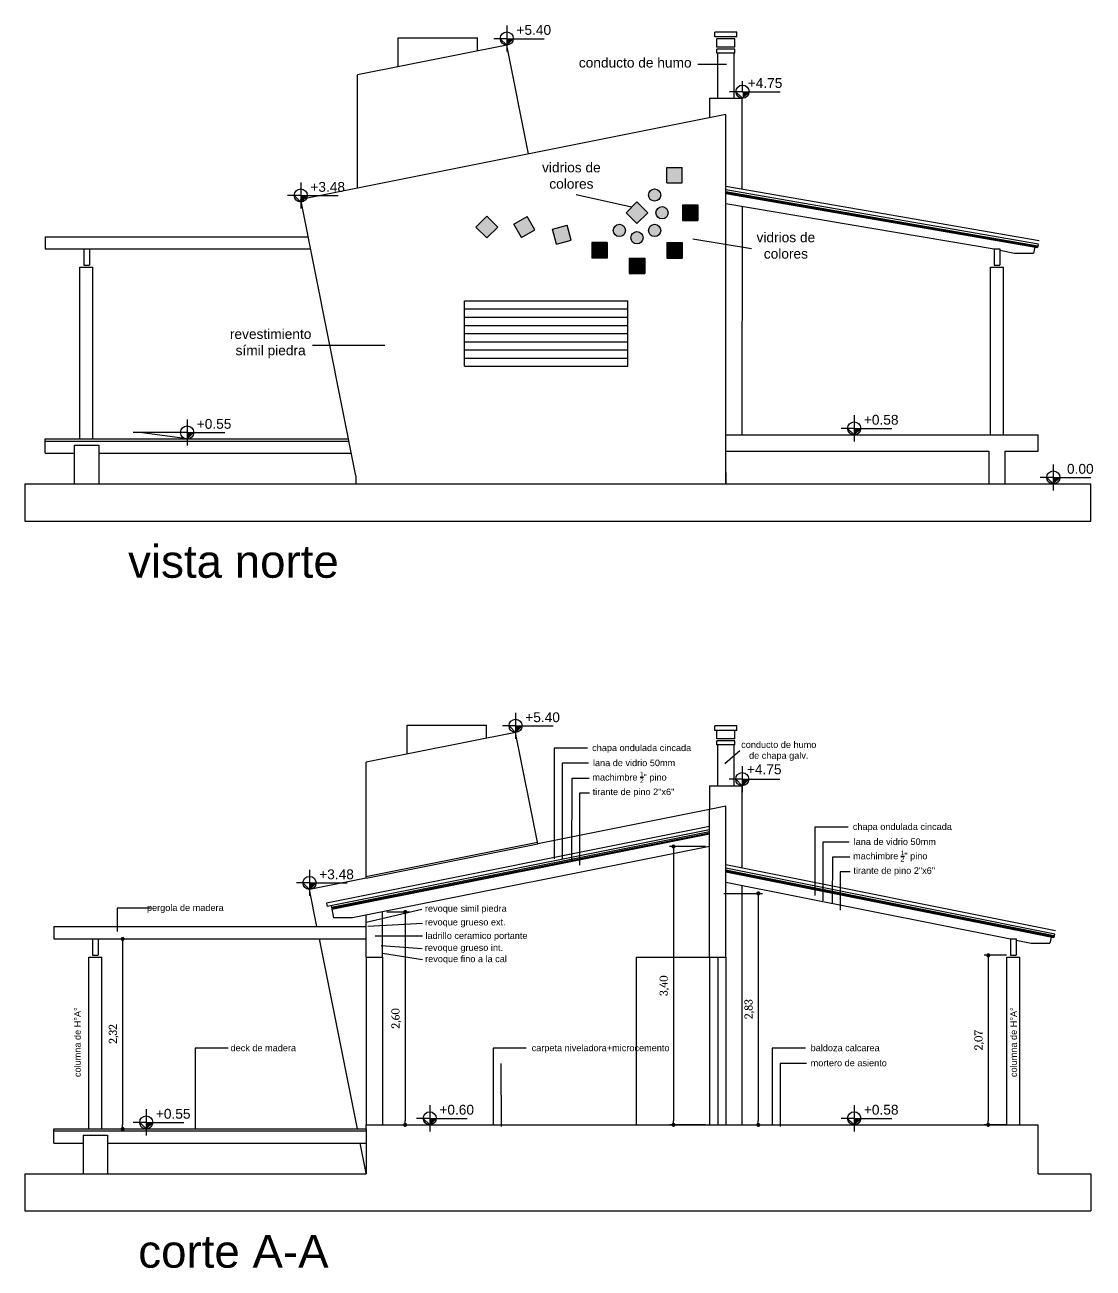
# Model space of a CAD drawing. Header units: millimetres. Extents: x 0 to 6982707, y 6395274 to 12792127.
# Drawn here: x 3491447.2 to 3491460.26, y 6396027.73 to 6396042.93 of the extents above; entities that cross this region are included whole.
import ezdxf

# ---------------------------------------------------------------- set-up
doc = ezdxf.new("R2010")
doc.units = ezdxf.units.MM
doc.header["$LTSCALE"] = 0.01
doc.layers.add('loteo', color=4, linetype='Continuous')
doc.layers.add('mamposteria', color=3, linetype='Continuous')
doc.styles.add('ARIAL', font='arial.ttf')
doc.styles.get("Standard").update_dxf_attribs({"font": 'Cambria.ttf'})
doc.dimstyles.new('150', dxfattribs={"dimtxt": 0.1, "dimasz": 0.05, "dimexe": 0.05, "dimexo": 0.05, "dimgap": 0.05, "dimtad": 1, "dimzin": 1, "dimtxsty": 'Standard', "dimblk": 'DOT', "dimcen": 0.05, "dimaunit": 1, "dimadec": 4, "dimazin": 0, "dimtfac": 1, "dimtmove": 0, "dimatfit": 3, "dimldrblk": 'DOT', "dimfxl": 1, "dimarcsym": 0})
pattern_1 = [(0, (-0.459, -67.508), (0, 6.985), [5.08, -1.905]), (90, (-0.459, -67.508), (-6.985, 4e-16), [5.08, -1.905])]

# ---------------------------------------------------------------- blocks, each defined once
blk = doc.blocks.new('_Dot')
at = {"color": 0, "linetype": 'ByBlock', "lineweight": -2}
blk.add_line((-0.5, 0), (-1, 0), dxfattribs=at)
at = {"color": 0, "linetype": 'ByBlock', "const_width": 0.5}
blk.add_lwpolyline([(-0.25, 0, 1), (0.25, 0, 1)], format="xyb", close=True, dxfattribs=at)
blk = doc.blocks.new('*D20')
at = {"layer": 'Defpoints', "color": 0, "ltscale": 0.03, "transparency": 16777216}
for p in [(3491451.572, 6396032.084), (3491451.572, 6396029.48), (3491451.849, 6396029.48)]:
    blk.add_point(p, dxfattribs=at)
at = {"layer": 'mamposteria', "color": 0, "lineweight": -2, "ltscale": 0.03, "transparency": 16777216}
for p, q in [((3491451.622, 6396032.084), (3491451.899, 6396032.084)), ((3491451.849, 6396032.034), (3491451.849, 6396029.53)), ((3491451.622, 6396029.48), (3491451.899, 6396029.48))]:
    blk.add_line(p, q, dxfattribs=at)
at = {"layer": 'mamposteria', "color": 0, "lineweight": -2, "ltscale": 0.03, "transparency": 16777216, "xscale": 0.05, "yscale": 0.05, "zscale": 0.05}
for p, rotation in [((3491451.849, 6396032.084), 90), ((3491451.849, 6396029.48), 270)]:
    blk.add_blockref('_Dot', p, dxfattribs=dict(at, rotation=rotation))
at = {"layer": 'mamposteria', "color": 0, "ltscale": 0.03, "transparency": 16777216, "insert": (3491451.739, 6396030.782), "char_height": 0.1, "attachment_point": 5, "rotation": 90}
blk.add_mtext('2,60', dxfattribs=at)
blk = doc.blocks.new('*D21')
at = {"layer": 'Defpoints', "color": 0, "ltscale": 0.03, "transparency": 16777216}
for p in [(3491455.572, 6396032.884), (3491455.13, 6396029.48), (3491455.572, 6396029.48)]:
    blk.add_point(p, dxfattribs=at)
at = {"layer": 'mamposteria', "color": 0, "lineweight": -2, "ltscale": 0.03, "transparency": 16777216}
for p, q in [((3491455.522, 6396032.884), (3491455.08, 6396032.884)), ((3491455.13, 6396032.834), (3491455.13, 6396029.53)), ((3491455.522, 6396029.48), (3491455.08, 6396029.48))]:
    blk.add_line(p, q, dxfattribs=at)
at = {"layer": 'mamposteria', "color": 0, "lineweight": -2, "ltscale": 0.03, "transparency": 16777216, "xscale": 0.05, "yscale": 0.05, "zscale": 0.05}
for p, rotation in [((3491455.13, 6396032.884), 90), ((3491455.13, 6396029.48), 270)]:
    blk.add_blockref('_Dot', p, dxfattribs=dict(at, rotation=rotation))
at = {"layer": 'mamposteria', "color": 0, "ltscale": 0.03, "transparency": 16777216, "insert": (3491455.02, 6396031.182), "char_height": 0.1, "attachment_point": 5, "rotation": 90}
blk.add_mtext('3,40', dxfattribs=at)
blk = doc.blocks.new('*D22')
at = {"layer": 'Defpoints', "color": 0, "ltscale": 0.03, "transparency": 16777216}
for p in [(3491455.698, 6396032.31), (3491455.698, 6396029.48), (3491456.168, 6396029.48)]:
    blk.add_point(p, dxfattribs=at)
at = {"layer": 'mamposteria', "color": 0, "lineweight": -2, "ltscale": 0.03, "transparency": 16777216}
for p, q in [((3491455.748, 6396032.31), (3491456.218, 6396032.31)), ((3491456.168, 6396032.26), (3491456.168, 6396029.53)), ((3491455.748, 6396029.48), (3491456.218, 6396029.48))]:
    blk.add_line(p, q, dxfattribs=at)
at = {"layer": 'mamposteria', "color": 0, "lineweight": -2, "ltscale": 0.03, "transparency": 16777216, "xscale": 0.05, "yscale": 0.05, "zscale": 0.05}
for p, rotation in [((3491456.168, 6396032.31), 90), ((3491456.168, 6396029.48), 270)]:
    blk.add_blockref('_Dot', p, dxfattribs=dict(at, rotation=rotation))
at = {"layer": 'mamposteria', "color": 0, "ltscale": 0.03, "transparency": 16777216, "insert": (3491456.058, 6396030.895), "char_height": 0.1, "attachment_point": 5, "rotation": 90}
blk.add_mtext('2,83', dxfattribs=at)
blk = doc.blocks.new('*D23')
at = {"layer": 'Defpoints', "color": 0, "ltscale": 0.03, "transparency": 16777216}
for p in [(3491459.254, 6396031.554), (3491458.981, 6396029.48), (3491459.254, 6396029.48)]:
    blk.add_point(p, dxfattribs=at)
at = {"layer": 'mamposteria', "color": 0, "lineweight": -2, "ltscale": 0.03, "transparency": 16777216}
for p, q in [((3491459.204, 6396031.554), (3491458.931, 6396031.554)), ((3491458.981, 6396031.504), (3491458.981, 6396029.53)), ((3491459.204, 6396029.48), (3491458.931, 6396029.48))]:
    blk.add_line(p, q, dxfattribs=at)
at = {"layer": 'mamposteria', "color": 0, "lineweight": -2, "ltscale": 0.03, "transparency": 16777216, "xscale": 0.05, "yscale": 0.05, "zscale": 0.05}
for p, rotation in [((3491458.981, 6396031.554), 90), ((3491458.981, 6396029.48), 270)]:
    blk.add_blockref('_Dot', p, dxfattribs=dict(at, rotation=rotation))
at = {"layer": 'mamposteria', "color": 0, "ltscale": 0.03, "transparency": 16777216, "insert": (3491458.871, 6396030.517), "char_height": 0.1, "attachment_point": 5, "rotation": 90}
blk.add_mtext('2,07', dxfattribs=at)
blk = doc.blocks.new('*D24')
at = {"layer": 'Defpoints', "color": 0, "ltscale": 0.03, "transparency": 16777216}
for p in [(3491448.093, 6396031.754), (3491448.137, 6396029.43), (3491448.392, 6396029.43)]:
    blk.add_point(p, dxfattribs=at)
at = {"layer": 'mamposteria', "color": 0, "lineweight": -2, "ltscale": 0.03, "transparency": 16777216}
for p, q in [((3491448.143, 6396031.754), (3491448.442, 6396031.754)), ((3491448.392, 6396031.704), (3491448.392, 6396029.48)), ((3491448.187, 6396029.43), (3491448.442, 6396029.43))]:
    blk.add_line(p, q, dxfattribs=at)
at = {"layer": 'mamposteria', "color": 0, "lineweight": -2, "ltscale": 0.03, "transparency": 16777216, "xscale": 0.05, "yscale": 0.05, "zscale": 0.05}
for p, rotation in [((3491448.392, 6396031.754), 90), ((3491448.392, 6396029.43), 270)]:
    blk.add_blockref('_Dot', p, dxfattribs=dict(at, rotation=rotation))
at = {"layer": 'mamposteria', "color": 0, "ltscale": 0.03, "transparency": 16777216, "insert": (3491448.282, 6396030.592), "char_height": 0.1, "attachment_point": 5, "rotation": 90}
blk.add_mtext('2,32', dxfattribs=at)

msp = doc.modelspace()

# ---------------------------------------------------------------- hatches: boundary and pattern name
at = {"layer": 'loteo', "linetype": 'Continuous', "ltscale": 1.2, "transparency": 33554687}
h = msp.add_hatch(color=214, dxfattribs=at)
h.dxf.hatch_style = 1
h.paths.add_polyline_path([(3491455.238, 6396041.19), (3491455.05, 6396041.19), (3491455.05, 6396041.001), (3491455.238, 6396041.001)])
h.paths.add_polyline_path([(3491452.846, 6396040.594), (3491452.713, 6396040.46), (3491452.846, 6396040.327), (3491452.98, 6396040.46)])
h = msp.add_hatch(color=140, dxfattribs=at)
h.dxf.hatch_style = 1
h.paths.add_polyline_path([(3491454.825, 6396040.852, 1), (3491454.975, 6396040.852, 1)])
h.paths.add_polyline_path([(3491454.915, 6396040.635, 1), (3491455.065, 6396040.635, 1)])
h.paths.add_polyline_path([(3491454.975, 6396040.419, 1), (3491454.825, 6396040.419, 1)])
h.paths.add_polyline_path([(3491454.609, 6396040.33, 1), (3491454.759, 6396040.33, 1)])
h.paths.add_polyline_path([(3491454.393, 6396040.419, 1), (3491454.543, 6396040.419, 1)])
h = msp.add_hatch(color=140, dxfattribs=at)
h.dxf.hatch_style = 1
h.paths.add_polyline_path([(3491454.684, 6396040.769), (3491454.551, 6396040.635), (3491454.684, 6396040.502), (3491454.818, 6396040.635)])
h = msp.add_hatch(dxfattribs=at)
h.set_pattern_fill('ANGLE', color=131)
h.set_pattern_definition(pattern_1)
h.paths.add_polyline_path([(3491454.684, 6396040.769), (3491454.551, 6396040.635), (3491454.684, 6396040.502), (3491454.818, 6396040.635)])
h = msp.add_hatch(dxfattribs=at)
h.set_pattern_fill('ANGLE', color=131)
h.set_pattern_definition(pattern_1)
h.paths.add_polyline_path([(3491454.684, 6396040.769), (3491454.551, 6396040.635), (3491454.684, 6396040.502), (3491454.818, 6396040.635)])
h = msp.add_hatch(color=170, dxfattribs=at)
h.dxf.hatch_style = 1
h.paths.add_polyline_path([(3491455.429, 6396040.73), (3491455.24, 6396040.73), (3491455.24, 6396040.541), (3491455.429, 6396040.541)])
h = msp.add_hatch(color=10, dxfattribs=at)
h.dxf.hatch_style = 1
h.paths.add_polyline_path([(3491453.339, 6396040.589), (3491453.176, 6396040.495), (3491453.27, 6396040.332), (3491453.434, 6396040.426)])
h = msp.add_hatch(dxfattribs=at)
h.set_pattern_fill('ANGLE', color=230)
h.set_pattern_definition(pattern_1)
h.paths.add_polyline_path([(3491453.339, 6396040.589), (3491453.176, 6396040.495), (3491453.27, 6396040.332), (3491453.434, 6396040.426)])
h = msp.add_hatch(dxfattribs=at)
h.set_pattern_fill('ANGLE', color=201)
h.set_pattern_definition(pattern_1)
h.paths.add_polyline_path([(3491453.339, 6396040.589), (3491453.176, 6396040.495), (3491453.27, 6396040.332), (3491453.434, 6396040.426)])
h = msp.add_hatch(dxfattribs=at)
h.set_pattern_fill('ANGLE', color=220)
h.set_pattern_definition(pattern_1)
h.paths.add_polyline_path([(3491453.339, 6396040.589), (3491453.176, 6396040.495), (3491453.27, 6396040.332), (3491453.434, 6396040.426)])
h = msp.add_hatch(color=40, dxfattribs=at)
h.dxf.hatch_style = 1
h.paths.add_polyline_path([(3491453.831, 6396040.482), (3491453.649, 6396040.433), (3491453.698, 6396040.251), (3491453.88, 6396040.299)])
h = msp.add_hatch(dxfattribs=at)
h.set_pattern_fill('ANGLE', color=1)
h.set_pattern_definition(pattern_1)
h.paths.add_polyline_path([(3491453.831, 6396040.482), (3491453.649, 6396040.433), (3491453.698, 6396040.251), (3491453.88, 6396040.299)])
h = msp.add_hatch(color=51, dxfattribs=at)
h.dxf.hatch_style = 1
h.paths.add_polyline_path([(3491454.319, 6396040.27), (3491454.13, 6396040.27), (3491454.13, 6396040.081), (3491454.319, 6396040.081)])
h = msp.add_hatch(dxfattribs=at)
h.set_pattern_fill('ANGLE', color=30)
h.set_pattern_definition(pattern_1)
h.paths.add_polyline_path([(3491454.319, 6396040.27), (3491454.13, 6396040.27), (3491454.13, 6396040.081), (3491454.319, 6396040.081)])
h = msp.add_hatch(color=76, dxfattribs=at)
h.dxf.hatch_style = 1
h.paths.add_polyline_path([(3491455.238, 6396040.27), (3491455.05, 6396040.27), (3491455.05, 6396040.081), (3491455.238, 6396040.081)])
h = msp.add_hatch(color=40, dxfattribs=at)
h.dxf.hatch_style = 1
h.paths.add_polyline_path([(3491454.779, 6396040.079), (3491454.59, 6396040.079), (3491454.59, 6396039.891), (3491454.779, 6396039.891)])
at = {"layer": 'mamposteria', "ltscale": 0.03}
h = msp.add_hatch(color=251, dxfattribs=at)
h.dxf.hatch_style = 1
h.paths.add_polyline_path([(3491453.171, 6396042.764), (3491453.091, 6396042.764), (3491453.091, 6396042.686)])
h = msp.add_hatch(color=251, dxfattribs=at)
h.dxf.hatch_style = 1
h.paths.add_polyline_path([(3491456.055, 6396042.114), (3491455.975, 6396042.114), (3491455.975, 6396042.036)])
h = msp.add_hatch(color=251, dxfattribs=at)
h.dxf.hatch_style = 1
h.paths.add_polyline_path([(3491450.65, 6396040.844), (3491450.57, 6396040.844), (3491450.57, 6396040.766)])
h = msp.add_hatch(color=251, dxfattribs=at)
h.dxf.hatch_style = 1
h.paths.add_polyline_path([(3491449.26, 6396037.946), (3491449.181, 6396037.946), (3491449.181, 6396037.868)])
h = msp.add_hatch(color=251, dxfattribs=at)
h.dxf.hatch_style = 1
h.paths.add_polyline_path([(3491457.421, 6396037.996), (3491457.341, 6396037.996), (3491457.341, 6396037.918)])
h = msp.add_hatch(color=251, dxfattribs=at)
h.dxf.hatch_style = 1
h.paths.add_polyline_path([(3491459.857, 6396037.396), (3491459.777, 6396037.396), (3491459.777, 6396037.318)])
h = msp.add_hatch(color=251, dxfattribs=at)
h.dxf.hatch_style = 1
h.paths.add_polyline_path([(3491453.279, 6396034.358), (3491453.199, 6396034.358), (3491453.199, 6396034.28)])
h = msp.add_hatch(color=251, dxfattribs=at)
h.dxf.hatch_style = 1
h.paths.add_polyline_path([(3491456.052, 6396033.706), (3491455.972, 6396033.706), (3491455.972, 6396033.628)])
h = msp.add_hatch(color=251, dxfattribs=at)
h.dxf.hatch_style = 1
h.paths.add_polyline_path([(3491450.758, 6396032.438), (3491450.678, 6396032.438), (3491450.678, 6396032.359)])
h = msp.add_hatch(color=251, dxfattribs=at)
h.dxf.hatch_style = 1
h.paths.add_polyline_path([(3491448.76, 6396029.508), (3491448.681, 6396029.508), (3491448.681, 6396029.43)])
h = msp.add_hatch(color=251, dxfattribs=at)
h.dxf.hatch_style = 1
h.paths.add_polyline_path([(3491452.228, 6396029.558), (3491452.148, 6396029.558), (3491452.148, 6396029.48)])
h = msp.add_hatch(color=251, dxfattribs=at)
h.dxf.hatch_style = 1
h.paths.add_polyline_path([(3491457.421, 6396029.558), (3491457.341, 6396029.558), (3491457.341, 6396029.48)])

# ---------------------------------------------------------------- linework, layer by layer
at = {"layer": 'loteo', "ltscale": 0.01}
for p, q in [((3491455.907, 6396042.842), (3491455.637, 6396042.842)), ((3491455.637, 6396042.786), (3491455.637, 6396042.842)), ((3491455.907, 6396042.786), (3491455.907, 6396042.842)), ((3491453.091, 6396042.686), (3491451.264, 6396042.321)), ((3491451.763, 6396042.776), (3491452.733, 6396042.776)), ((3491451.763, 6396042.42), (3491451.763, 6396042.776)), ((3491452.733, 6396042.614), (3491452.733, 6396042.776)), ((3491453.357, 6396041.355), (3491453.091, 6396042.686)), ((3491455.907, 6396042.786), (3491455.637, 6396042.786)), ((3491455.882, 6396042.761), (3491455.662, 6396042.761)), ((3491455.662, 6396042.661), (3491455.662, 6396042.761)), ((3491455.882, 6396042.661), (3491455.662, 6396042.661)), ((3491455.882, 6396042.661), (3491455.882, 6396042.761)), ((3491455.882, 6396042.636), (3491455.662, 6396042.636)), ((3491455.662, 6396042.586), (3491455.662, 6396042.636)), ((3491455.882, 6396042.586), (3491455.662, 6396042.586)), ((3491455.672, 6396042.036), (3491455.672, 6396042.586)), ((3491455.872, 6396042.036), (3491455.872, 6396042.586)), ((3491455.872, 6396042.036), (3491455.872, 6396042.586)), ((3491455.882, 6396042.586), (3491455.882, 6396042.636)), ((3491455.672, 6396042.036), (3491455.672, 6396042.436)), ((3491455.872, 6396042.036), (3491455.872, 6396042.436)), ((3491455.872, 6396042.036), (3491455.872, 6396042.436)), ((3491451.264, 6396040.936), (3491451.264, 6396042.321)), ((3491455.572, 6396042.036), (3491455.572, 6396041.798)), ((3491455.572, 6396042.036), (3491455.972, 6396042.036)), ((3491455.972, 6396040.921), (3491455.972, 6396042.036)), ((3491455.772, 6396041.838), (3491450.57, 6396040.797)), ((3491455.772, 6396037.318), (3491455.772, 6396041.838)), ((3491455.05, 6396041.001), (3491455.05, 6396041.19)), ((3491455.05, 6396041.19), (3491455.238, 6396041.19)), ((3491455.05, 6396041.001), (3491455.05, 6396041.19)), ((3491455.05, 6396041.19), (3491455.238, 6396041.19)), ((3491455.238, 6396041.001), (3491455.238, 6396041.19)), ((3491455.238, 6396041.001), (3491455.238, 6396041.19)), ((3491455.05, 6396041.001), (3491455.238, 6396041.001)), ((3491455.05, 6396041.001), (3491455.238, 6396041.001)), ((3491455.772, 6396040.961), (3491459.602, 6396040.296)), ((3491455.772, 6396040.921), (3491459.594, 6396040.256)), ((3491455.772, 6396040.895), (3491459.589, 6396040.232)), ((3491455.772, 6396040.883), (3491459.587, 6396040.22)), ((3491455.772, 6396040.871), (3491459.584, 6396040.208)), ((3491451.246, 6396037.418), (3491450.57, 6396040.797)), ((3491454.551, 6396040.635), (3491454.684, 6396040.769)), ((3491454.551, 6396040.635), (3491454.684, 6396040.769)), ((3491454.684, 6396040.769), (3491454.818, 6396040.635)), ((3491454.684, 6396040.769), (3491454.818, 6396040.635)), ((3491455.24, 6396040.73), (3491455.24, 6396040.541)), ((3491455.24, 6396040.73), (3491455.429, 6396040.73)), ((3491455.24, 6396040.73), (3491455.24, 6396040.541)), ((3491455.24, 6396040.73), (3491455.429, 6396040.73)), ((3491455.429, 6396040.73), (3491455.429, 6396040.541)), ((3491455.429, 6396040.73), (3491455.429, 6396040.541)), ((3491455.772, 6396040.748), (3491459.054, 6396040.192)), ((3491455.972, 6396037.918), (3491455.976, 6396040.707)), ((3491452.713, 6396040.46), (3491452.846, 6396040.594)), ((3491452.713, 6396040.46), (3491452.846, 6396040.594)), ((3491452.846, 6396040.594), (3491452.98, 6396040.46)), ((3491452.846, 6396040.594), (3491452.98, 6396040.46)), ((3491453.176, 6396040.495), (3491453.339, 6396040.589)), ((3491453.176, 6396040.495), (3491453.339, 6396040.589)), ((3491453.434, 6396040.426), (3491453.339, 6396040.589)), ((3491453.434, 6396040.426), (3491453.339, 6396040.589)), ((3491454.551, 6396040.635), (3491454.684, 6396040.502)), ((3491454.551, 6396040.635), (3491454.684, 6396040.502)), ((3491454.684, 6396040.502), (3491454.818, 6396040.635)), ((3491454.684, 6396040.502), (3491454.818, 6396040.635)), ((3491455.24, 6396040.541), (3491455.429, 6396040.541)), ((3491455.24, 6396040.541), (3491455.429, 6396040.541)), ((3491452.713, 6396040.46), (3491452.846, 6396040.327)), ((3491452.713, 6396040.46), (3491452.846, 6396040.327)), ((3491452.846, 6396040.327), (3491452.98, 6396040.46)), ((3491452.846, 6396040.327), (3491452.98, 6396040.46)), ((3491453.27, 6396040.332), (3491453.176, 6396040.495)), ((3491453.27, 6396040.332), (3491453.176, 6396040.495)), ((3491453.27, 6396040.332), (3491453.434, 6396040.426)), ((3491453.27, 6396040.332), (3491453.434, 6396040.426)), ((3491453.649, 6396040.433), (3491453.831, 6396040.482)), ((3491453.649, 6396040.433), (3491453.831, 6396040.482)), ((3491453.698, 6396040.251), (3491453.649, 6396040.433)), ((3491453.698, 6396040.251), (3491453.649, 6396040.433)), ((3491453.88, 6396040.299), (3491453.831, 6396040.482)), ((3491453.88, 6396040.299), (3491453.831, 6396040.482)), ((3491447.444, 6396040.342), (3491450.661, 6396040.342)), ((3491447.444, 6396040.342), (3491447.444, 6396040.192)), ((3491453.698, 6396040.251), (3491453.88, 6396040.299)), ((3491453.698, 6396040.251), (3491453.88, 6396040.299)), ((3491454.13, 6396040.27), (3491454.13, 6396040.081)), ((3491454.319, 6396040.27), (3491454.13, 6396040.27)), ((3491454.13, 6396040.27), (3491454.13, 6396040.081)), ((3491454.319, 6396040.27), (3491454.13, 6396040.27)), ((3491454.319, 6396040.27), (3491454.319, 6396040.081)), ((3491454.319, 6396040.27), (3491454.319, 6396040.081)), ((3491455.05, 6396040.27), (3491455.05, 6396040.081)), ((3491455.05, 6396040.27), (3491455.238, 6396040.27)), ((3491455.05, 6396040.27), (3491455.05, 6396040.081)), ((3491455.05, 6396040.27), (3491455.238, 6396040.27)), ((3491455.238, 6396040.27), (3491455.238, 6396040.081)), ((3491455.238, 6396040.27), (3491455.238, 6396040.081)), ((3491459.551, 6396040.215), (3491459.536, 6396040.142)), ((3491459.592, 6396040.247), (3491459.584, 6396040.208)), ((3491447.444, 6396040.192), (3491450.691, 6396040.192)), ((3491447.915, 6396040.192), (3491447.95, 6396040.192)), ((3491447.915, 6396040.192), (3491447.915, 6396039.992)), ((3491447.95, 6396040.192), (3491447.985, 6396040.192)), ((3491447.985, 6396040.192), (3491447.985, 6396039.992)), ((3491454.319, 6396040.081), (3491454.13, 6396040.081)), ((3491454.319, 6396040.081), (3491454.13, 6396040.081)), ((3491454.59, 6396040.079), (3491454.59, 6396039.891)), ((3491454.59, 6396040.079), (3491454.779, 6396040.079)), ((3491454.59, 6396040.079), (3491454.59, 6396039.891)), ((3491454.59, 6396040.079), (3491454.779, 6396040.079)), ((3491454.779, 6396040.079), (3491454.779, 6396039.891)), ((3491454.779, 6396040.079), (3491454.779, 6396039.891)), ((3491455.05, 6396040.081), (3491455.238, 6396040.081)), ((3491455.05, 6396040.081), (3491455.238, 6396040.081)), ((3491459.054, 6396040.192), (3491459.089, 6396040.192)), ((3491459.054, 6396040.192), (3491459.054, 6396039.992)), ((3491459.089, 6396040.192), (3491459.124, 6396040.192)), ((3491459.124, 6396040.192), (3491459.124, 6396039.992)), ((3491459.124, 6396040.178), (3491459.304, 6396040.142)), ((3491459.304, 6396040.142), (3491459.449, 6396040.142)), ((3491459.304, 6396040.142), (3491459.536, 6396040.142)), ((3491447.869, 6396037.868), (3491447.869, 6396039.969)), ((3491447.869, 6396039.969), (3491448.029, 6396039.969)), ((3491447.915, 6396039.992), (3491447.985, 6396039.992)), ((3491448.029, 6396037.868), (3491448.029, 6396039.969)), ((3491459.007, 6396037.918), (3491459.007, 6396039.969)), ((3491459.007, 6396039.969), (3491459.167, 6396039.969)), ((3491459.054, 6396039.992), (3491459.124, 6396039.992)), ((3491459.167, 6396037.918), (3491459.167, 6396039.969)), ((3491454.59, 6396039.891), (3491454.779, 6396039.891)), ((3491454.59, 6396039.891), (3491454.779, 6396039.891)), ((3491452.572, 6396038.758), (3491452.572, 6396039.558)), ((3491452.572, 6396039.558), (3491454.572, 6396039.558)), ((3491452.572, 6396039.458), (3491454.572, 6396039.458)), ((3491454.572, 6396038.758), (3491454.572, 6396039.558)), ((3491452.572, 6396039.358), (3491454.572, 6396039.358)), ((3491452.572, 6396039.258), (3491454.572, 6396039.258)), ((3491452.572, 6396039.158), (3491454.572, 6396039.158)), ((3491452.572, 6396039.158), (3491454.572, 6396039.158)), ((3491452.572, 6396039.058), (3491454.572, 6396039.058)), ((3491452.572, 6396038.958), (3491454.572, 6396038.958)), ((3491452.572, 6396038.858), (3491454.572, 6396038.858)), ((3491452.572, 6396038.758), (3491454.572, 6396038.758)), ((3491447.444, 6396037.693), (3491447.444, 6396037.868)), ((3491447.444, 6396037.868), (3491451.156, 6396037.868)), ((3491447.444, 6396037.843), (3491451.161, 6396037.843)), ((3491447.799, 6396037.793), (3491448.099, 6396037.793)), ((3491447.799, 6396037.793), (3491447.799, 6396037.318)), ((3491448.099, 6396037.793), (3491448.099, 6396037.318)), ((3491455.772, 6396037.918), (3491459.592, 6396037.918)), ((3491455.772, 6396037.858), (3491455.772, 6396037.908)), ((3491459.592, 6396037.718), (3491459.592, 6396037.918)), ((3491447.444, 6396037.693), (3491447.799, 6396037.693)), ((3491448.099, 6396037.693), (3491451.191, 6396037.693)), ((3491455.772, 6396037.718), (3491458.987, 6396037.718)), ((3491455.772, 6396037.458), (3491455.772, 6396037.658)), ((3491458.987, 6396037.718), (3491458.987, 6396037.318)), ((3491459.187, 6396037.718), (3491459.592, 6396037.718)), ((3491459.187, 6396037.318), (3491459.187, 6396037.718)), ((3491451.246, 6396037.418), (3491451.246, 6396037.318)), ((3491455.772, 6396037.458), (3491455.772, 6396037.318)), ((3491451.871, 6396034.014), (3491451.871, 6396034.37)), ((3491451.871, 6396034.37), (3491452.841, 6396034.37)), ((3491452.841, 6396034.208), (3491452.841, 6396034.37)), ((3491455.907, 6396034.359), (3491455.637, 6396034.359)), ((3491455.637, 6396034.303), (3491455.637, 6396034.359)), ((3491455.907, 6396034.303), (3491455.637, 6396034.303)), ((3491455.882, 6396034.303), (3491455.662, 6396034.303)), ((3491455.662, 6396034.203), (3491455.662, 6396034.303)), ((3491455.882, 6396034.203), (3491455.882, 6396034.303)), ((3491455.907, 6396034.303), (3491455.907, 6396034.359)), ((3491453.199, 6396034.28), (3491451.372, 6396033.914)), ((3491453.471, 6396032.918), (3491453.199, 6396034.28)), ((3491455.882, 6396034.203), (3491455.662, 6396034.203)), ((3491455.882, 6396034.178), (3491455.662, 6396034.178)), ((3491455.662, 6396034.128), (3491455.662, 6396034.178)), ((3491455.882, 6396034.128), (3491455.882, 6396034.178)), ((3491455.882, 6396034.128), (3491455.662, 6396034.128)), ((3491455.672, 6396033.628), (3491455.672, 6396034.128)), ((3491455.872, 6396033.628), (3491455.872, 6396034.128)), ((3491455.872, 6396033.628), (3491455.872, 6396034.128)), ((3491451.372, 6396032.498), (3491451.372, 6396033.914)), ((3491455.572, 6396033.628), (3491455.572, 6396033.338)), ((3491455.572, 6396033.628), (3491455.972, 6396033.628)), ((3491455.972, 6396032.623), (3491455.972, 6396033.628)), ((3491455.572, 6396033.338), (3491453.471, 6396032.918)), ((3491455.572, 6396033.128), (3491450.885, 6396032.191)), ((3491455.572, 6396033.088), (3491450.893, 6396032.152)), ((3491455.572, 6396033.062), (3491450.947, 6396032.137)), ((3491455.572, 6396033.049), (3491450.949, 6396032.124)), ((3491455.572, 6396033.037), (3491450.952, 6396032.112)), ((3491451.368, 6396032.518), (3491453.468, 6396032.938)), ((3491451.372, 6396032.498), (3491453.471, 6396032.918)), ((3491455.572, 6396032.884), (3491451.204, 6396032.01)), ((3491455.772, 6396032.663), (3491459.802, 6396031.857)), ((3491455.772, 6396032.623), (3491459.794, 6396031.818)), ((3491451.372, 6396032.498), (3491450.678, 6396032.359)), ((3491455.772, 6396032.597), (3491459.789, 6396031.794)), ((3491455.772, 6396032.585), (3491459.787, 6396031.782)), ((3491455.772, 6396032.573), (3491459.784, 6396031.77)), ((3491450.769, 6396031.904), (3491450.678, 6396032.359)), ((3491455.772, 6396032.45), (3491459.254, 6396031.754)), ((3491455.972, 6396029.48), (3491455.972, 6396032.41)), ((3491450.885, 6396032.191), (3491450.893, 6396032.152)), ((3491450.942, 6396032.161), (3491450.972, 6396032.01)), ((3491451.204, 6396032.01), (3491450.972, 6396032.01)), ((3491447.552, 6396031.904), (3491451.372, 6396031.904)), ((3491447.552, 6396031.904), (3491447.552, 6396031.754)), ((3491447.552, 6396031.754), (3491451.372, 6396031.754)), ((3491451.264, 6396029.43), (3491450.799, 6396031.754)), ((3491459.324, 6396031.74), (3491459.504, 6396031.704)), ((3491459.504, 6396031.704), (3491459.649, 6396031.704)), ((3491459.504, 6396031.704), (3491459.736, 6396031.704)), ((3491459.751, 6396031.777), (3491459.736, 6396031.704)), ((3491459.792, 6396031.809), (3491459.784, 6396031.77)), ((3491447.977, 6396029.43), (3491447.977, 6396031.531)), ((3491447.977, 6396031.531), (3491448.137, 6396031.531)), ((3491448.137, 6396029.43), (3491448.137, 6396031.531)), ((3491451.372, 6396031.53), (3491451.372, 6396029.48)), ((3491451.572, 6396031.53), (3491451.572, 6396029.48)), ((3491454.672, 6396031.53), (3491455.572, 6396031.53)), ((3491454.672, 6396031.53), (3491454.672, 6396029.48)), ((3491455.572, 6396031.53), (3491455.572, 6396029.48)), ((3491455.672, 6396031.53), (3491455.672, 6396029.48)), ((3491455.772, 6396031.53), (3491455.772, 6396029.48)), ((3491459.207, 6396029.48), (3491459.207, 6396031.531)), ((3491459.207, 6396031.531), (3491459.367, 6396031.531)), ((3491459.367, 6396029.48), (3491459.367, 6396031.531)), ((3491447.552, 6396029.255), (3491447.552, 6396029.43)), ((3491447.907, 6396029.355), (3491447.907, 6396028.88)), ((3491447.907, 6396029.355), (3491448.207, 6396029.355)), ((3491448.207, 6396029.355), (3491448.207, 6396028.88)), ((3491447.552, 6396029.255), (3491447.907, 6396029.255)), ((3491448.207, 6396029.255), (3491451.372, 6396029.255)), ((3491451.372, 6396028.89), (3491451.299, 6396029.255))]:
    msp.add_line(p, q, dxfattribs=at)
at = {"layer": 'loteo', "linetype": 'Continuous', "ltscale": 1.2}
for centre in [(3491454.9, 6396040.852), (3491454.9, 6396040.852), (3491454.99, 6396040.635), (3491454.99, 6396040.635), (3491454.468, 6396040.419), (3491454.468, 6396040.419), (3491454.684, 6396040.33), (3491454.684, 6396040.33), (3491454.9, 6396040.419), (3491454.9, 6396040.419)]:
    msp.add_circle(centre, 0.075, dxfattribs=at)
at = {"layer": 'mamposteria', "color": 251, "ltscale": 0.03}
for p, q in [((3491453.091, 6396042.926), (3491453.091, 6396042.606)), ((3491453.091, 6396042.764), (3491452.931, 6396042.764)), ((3491453.091, 6396042.686), (3491453.011, 6396042.764)), ((3491453.091, 6396042.764), (3491453.55, 6396042.764)), ((3491453.091, 6396042.686), (3491453.171, 6396042.764)), ((3491455.43, 6396042.453), (3491455.778, 6396042.453)), ((3491455.975, 6396042.114), (3491455.975, 6396042.245)), ((3491455.975, 6396042.114), (3491455.815, 6396042.114)), ((3491455.975, 6396042.036), (3491455.895, 6396042.114)), ((3491455.975, 6396042.114), (3491456.434, 6396042.114)), ((3491455.975, 6396042.036), (3491456.055, 6396042.114)), ((3491450.57, 6396041.006), (3491450.57, 6396040.686)), ((3491450.57, 6396040.844), (3491450.41, 6396040.844)), ((3491450.57, 6396040.766), (3491450.49, 6396040.844)), ((3491450.57, 6396040.844), (3491451.029, 6396040.844)), ((3491450.57, 6396040.766), (3491450.65, 6396040.844)), ((3491454.618, 6396040.702), (3491453.94, 6396040.854)), ((3491455.368, 6396040.317), (3491456.083, 6396040.199)), ((3491450.715, 6396039.017), (3491451.599, 6396039.017)), ((3491449.181, 6396038.108), (3491449.181, 6396037.788)), ((3491457.341, 6396038.158), (3491457.341, 6396037.838)), ((3491449.181, 6396037.946), (3491448.521, 6396037.946)), ((3491449.181, 6396037.868), (3491448.601, 6396037.946)), ((3491449.181, 6396037.946), (3491449.64, 6396037.946)), ((3491449.181, 6396037.868), (3491449.26, 6396037.946)), ((3491457.341, 6396037.996), (3491457.181, 6396037.996)), ((3491457.341, 6396037.918), (3491457.261, 6396037.996)), ((3491457.341, 6396037.996), (3491457.8, 6396037.996)), ((3491457.341, 6396037.918), (3491457.421, 6396037.996)), ((3491459.777, 6396037.558), (3491459.777, 6396037.238)), ((3491459.777, 6396037.396), (3491459.617, 6396037.396)), ((3491459.777, 6396037.318), (3491459.697, 6396037.396)), ((3491459.777, 6396037.396), (3491460.236, 6396037.396)), ((3491459.777, 6396037.318), (3491459.857, 6396037.396)), ((3491453.199, 6396034.52), (3491453.199, 6396034.2)), ((3491453.199, 6396034.358), (3491453.039, 6396034.358)), ((3491453.199, 6396034.28), (3491453.119, 6396034.358)), ((3491453.199, 6396034.358), (3491453.658, 6396034.358)), ((3491453.199, 6396034.28), (3491453.279, 6396034.358)), ((3491454.078, 6396034.086), (3491453.671, 6396034.086)), ((3491453.671, 6396034.086), (3491453.671, 6396032.733)), ((3491455.941, 6396034.055), (3491455.76, 6396033.897)), ((3491454.09, 6396033.902), (3491453.767, 6396033.902)), ((3491453.767, 6396033.902), (3491453.77, 6396032.727)), ((3491455.972, 6396033.868), (3491455.972, 6396033.548)), ((3491453.885, 6396033.717), (3491453.883, 6396032.711)), ((3491454.098, 6396033.717), (3491453.885, 6396033.717)), ((3491455.972, 6396033.706), (3491455.812, 6396033.706)), ((3491455.972, 6396033.628), (3491455.892, 6396033.706)), ((3491455.972, 6396033.706), (3491456.431, 6396033.706)), ((3491455.972, 6396033.628), (3491456.052, 6396033.706)), ((3491454.101, 6396033.537), (3491453.981, 6396033.537)), ((3491453.981, 6396033.537), (3491453.981, 6396032.654)), ((3491457.267, 6396033.122), (3491456.86, 6396033.122)), ((3491456.86, 6396033.122), (3491456.86, 6396032.283)), ((3491457.28, 6396032.938), (3491456.957, 6396032.938)), ((3491456.957, 6396032.938), (3491456.958, 6396032.22)), ((3491457.075, 6396032.753), (3491457.073, 6396032.185)), ((3491457.287, 6396032.753), (3491457.075, 6396032.753)), ((3491450.678, 6396032.599), (3491450.678, 6396032.279)), ((3491457.291, 6396032.573), (3491457.171, 6396032.573)), ((3491457.171, 6396032.573), (3491457.171, 6396032.104)), ((3491450.678, 6396032.438), (3491450.518, 6396032.438)), ((3491450.678, 6396032.359), (3491450.598, 6396032.438)), ((3491450.678, 6396032.438), (3491451.137, 6396032.438)), ((3491450.678, 6396032.359), (3491450.758, 6396032.438)), ((3491448.73, 6396032.131), (3491448.324, 6396032.131)), ((3491448.324, 6396032.131), (3491448.324, 6396031.843)), ((3491452.053, 6396032.114), (3491451.372, 6396031.953)), ((3491452.06, 6396031.943), (3491451.393, 6396031.904)), ((3491452.058, 6396031.786), (3491451.482, 6396031.786)), ((3491452.054, 6396031.634), (3491451.555, 6396031.671)), ((3491452.06, 6396031.5), (3491451.572, 6396031.575)), ((3491449.684, 6396030.416), (3491449.277, 6396030.416)), ((3491449.277, 6396030.416), (3491449.277, 6396029.43)), ((3491453.33, 6396030.416), (3491452.924, 6396030.416)), ((3491452.924, 6396030.416), (3491452.924, 6396029.48)), ((3491456.744, 6396030.416), (3491456.338, 6396030.416)), ((3491456.338, 6396030.416), (3491456.338, 6396029.48)), ((3491453.02, 6396030.232), (3491453.022, 6396029.458)), ((3491456.757, 6396030.232), (3491456.434, 6396030.232)), ((3491456.434, 6396030.232), (3491456.436, 6396029.458)), ((3491448.681, 6396029.67), (3491448.681, 6396029.35)), ((3491452.148, 6396029.72), (3491452.148, 6396029.4)), ((3491457.341, 6396029.72), (3491457.341, 6396029.4)), ((3491448.681, 6396029.508), (3491448.521, 6396029.508)), ((3491448.681, 6396029.43), (3491448.601, 6396029.508)), ((3491448.681, 6396029.508), (3491449.14, 6396029.508)), ((3491448.681, 6396029.43), (3491448.76, 6396029.508)), ((3491452.148, 6396029.558), (3491451.988, 6396029.558)), ((3491452.148, 6396029.48), (3491452.068, 6396029.558)), ((3491452.148, 6396029.558), (3491452.607, 6396029.558)), ((3491452.148, 6396029.48), (3491452.228, 6396029.558)), ((3491457.341, 6396029.558), (3491457.181, 6396029.558)), ((3491457.341, 6396029.48), (3491457.261, 6396029.558)), ((3491457.341, 6396029.558), (3491457.8, 6396029.558)), ((3491457.341, 6396029.48), (3491457.421, 6396029.558))]:
    msp.add_line(p, q, dxfattribs=at)
at = {"layer": 'mamposteria', "ltscale": 0.03}
for p, q in [((3491447.196, 6396037.318), (3491460.234, 6396037.318)), ((3491447.196, 6396037.318), (3491447.196, 6396036.865)), ((3491460.234, 6396036.865), (3491460.234, 6396037.318)), ((3491447.196, 6396036.865), (3491460.234, 6396036.865)), ((3491455.772, 6396033.378), (3491455.572, 6396033.338)), ((3491455.772, 6396031.53), (3491455.772, 6396033.378)), ((3491455.572, 6396031.53), (3491455.572, 6396033.338)), ((3491455.572, 6396031.53), (3491455.572, 6396033.268)), ((3491451.372, 6396031.53), (3491451.372, 6396032.044)), ((3491451.572, 6396031.53), (3491451.572, 6396032.084)), ((3491448.023, 6396031.754), (3491448.058, 6396031.754)), ((3491448.023, 6396031.754), (3491448.023, 6396031.554)), ((3491448.058, 6396031.754), (3491448.093, 6396031.754)), ((3491448.093, 6396031.754), (3491448.093, 6396031.554)), ((3491459.254, 6396031.754), (3491459.289, 6396031.754)), ((3491459.254, 6396031.754), (3491459.254, 6396031.554)), ((3491459.289, 6396031.754), (3491459.324, 6396031.754)), ((3491459.324, 6396031.754), (3491459.324, 6396031.554)), ((3491448.023, 6396031.554), (3491448.093, 6396031.554)), ((3491459.254, 6396031.554), (3491459.324, 6396031.554)), ((3491451.372, 6396031.53), (3491451.572, 6396031.53)), ((3491455.572, 6396031.53), (3491455.772, 6396031.53)), ((3491447.552, 6396029.43), (3491451.372, 6396029.43)), ((3491451.372, 6396029.43), (3491451.372, 6396029.48)), ((3491451.372, 6396029.48), (3491455.772, 6396029.48)), ((3491451.372, 6396029.43), (3491451.372, 6396029.28)), ((3491455.772, 6396029.48), (3491459.592, 6396029.48)), ((3491459.592, 6396029.28), (3491459.592, 6396029.48)), ((3491447.552, 6396029.405), (3491451.372, 6396029.405)), ((3491451.372, 6396029.28), (3491451.372, 6396028.88)), ((3491459.592, 6396028.88), (3491459.592, 6396029.28)), ((3491447.196, 6396028.88), (3491451.372, 6396028.88)), ((3491447.196, 6396028.88), (3491447.196, 6396028.427)), ((3491459.592, 6396028.88), (3491460.234, 6396028.88)), ((3491460.234, 6396028.88), (3491460.234, 6396028.427)), ((3491447.196, 6396028.427), (3491460.234, 6396028.427))]:
    msp.add_line(p, q, dxfattribs=at)
at = {"layer": 'mamposteria', "color": 251, "ltscale": 0.03}
for centre in [(3491453.091, 6396042.766), (3491455.975, 6396042.116), (3491450.57, 6396040.846), (3491449.181, 6396037.948), (3491457.341, 6396037.998), (3491459.777, 6396037.398), (3491453.199, 6396034.36), (3491455.972, 6396033.708), (3491450.678, 6396032.439), (3491448.681, 6396029.51), (3491452.148, 6396029.56), (3491457.341, 6396029.56)]:
    msp.add_circle(centre, 0.08, dxfattribs=at)

# ---------------------------------------------------------------- texts
at = {"layer": 'loteo', "ltscale": 0.01, "char_height": 0.2, "attachment_point": 1, "style": 'ARIAL'}
for s, insert in [('\\pxqc;{\\H2x;vista norte}', (3491444.692, 6396036.571)), ('\\pxqc;{\\H2x;corte A-A}', (3491444.692, 6396028.133))]:
    msp.add_mtext_dynamic_manual_height_columns(s, width=10.11083, gutter_width=1, heights=[0], dxfattribs=dict(at, insert=insert))
at = {"layer": 'mamposteria', "color": 251, "ltscale": 0.03, "attachment_point": 1, "style": 'ARIAL'}
for s, insert, char_height in [('\\pxqc;+5.40', (3491452.352, 6396042.931), 0.12), ('\\pxqc;conducto de humo', (3491453.593, 6396042.531), 0.12), ('\\pxqc;+4.75', (3491455.181, 6396042.281), 0.12), ('\\pxqc;vidrios de\\Pcolores', (3491452.812, 6396041.249), 0.12), ('\\pxqc;+3.48', (3491449.831, 6396041.011), 0.12), ('\\pxqc;vidrios de\\Pcolores', (3491455.436, 6396040.394), 0.12), ('\\pxqc;revestimiento\\Psímil piedra', (3491449.133, 6396039.212), 0.12), ('\\pxqc;+0.55', (3491448.441, 6396038.113), 0.12), ('\\pxqc;+0.58', (3491456.602, 6396038.163), 0.12), ('\\pxqc;0.00', (3491459.038, 6396037.563), 0.12), ('\\pxqc;+5.40', (3491452.46, 6396034.525), 0.12), ('\\pxqc;chapa ondulada cincada', (3491453.672, 6396034.131), 0.08), ('\\pxqc;conducto de humo\\Pde chapa galv.', (3491455.349, 6396034.17), 0.08), ('\\pxqc;lana de vidrio 50mm', (3491453.579, 6396033.947), 0.08), ('\\pxqc;+4.75', (3491455.171, 6396033.888), 0.12), ('\\A1;\\pxqc;machimbre {\\H0.7x;\\S1/2;}" pino', (3491453.523, 6396033.798), 0.08), ('\\A1;\\pxqc;tirante de pino 2"x6"', (3491453.572, 6396033.593), 0.08), ('\\pxqc;chapa ondulada cincada', (3491456.861, 6396033.167), 0.08), ('\\pxqc;lana de vidrio 50mm', (3491456.768, 6396032.983), 0.08), ('\\A1;\\pxqc;machimbre {\\H0.7x;\\S1/2;}" pino', (3491456.713, 6396032.835), 0.08), ('\\A1;\\pxqc;tirante de pino 2"x6"', (3491456.761, 6396032.63), 0.08), ('\\pxqc;+3.48', (3491449.939, 6396032.604), 0.12), ('\\pxqc;pergola de madera', (3491448.089, 6396032.176), 0.08), ('\\pxqc;revoque simil piedra', (3491451.521, 6396032.166), 0.08), ('\\pxqc;revoque grueso ext.', (3491451.514, 6396031.999), 0.08), ('\\A1;\\pxqc;ladrillo ceramico portante', (3491451.651, 6396031.834), 0.08), ('\\pxqc;revoque grueso int.', (3491451.498, 6396031.688), 0.08), ('\\A1;\\pxqc;revoque fino a la cal', (3491451.523, 6396031.55), 0.08), ('\\pxqc;deck de madera', (3491449.043, 6396030.461), 0.08), ('\\pxqc;carpeta niveladora+microcemento', (3491453.169, 6396030.461), 0.08), ('\\pxqc;baldoza calcarea', (3491456.161, 6396030.461), 0.08), ('\\pxqc;mortero de asiento', (3491456.205, 6396030.277), 0.08), ('\\pxqc;+0.60', (3491451.409, 6396029.725), 0.12), ('\\pxqc;+0.58', (3491456.602, 6396029.725), 0.12), ('\\pxqc;+0.55', (3491447.941, 6396029.675), 0.12)]:
    msp.add_mtext_dynamic_manual_height_columns(s, width=2.13857, gutter_width=1, heights=[0], dxfattribs=dict(at, insert=insert, char_height=char_height))
at = {"layer": 'mamposteria', "color": 251, "ltscale": 0.03, "char_height": 0.08, "attachment_point": 1, "rotation": 90, "style": 'ARIAL'}
for insert in [(3491447.799, 6396029.422), (3491459.251, 6396029.422)]:
    msp.add_mtext_dynamic_manual_height_columns('\\pxqc;columna de H°A°', width=2.13857, gutter_width=1, heights=[0], dxfattribs=dict(at, insert=insert))

# ---------------------------------------------------------------- dimensions: what is measured, and where the dimension line sits
at = {"layer": 'mamposteria', "color": 251, "ltscale": 0.03}
for base, p1, p2, picture, middle in [((3491455.13, 6396029.48), (3491455.572, 6396032.884), (3491455.572, 6396029.48), '*D21', (3491455.02, 6396031.182)), ((3491456.168, 6396029.48), (3491455.698, 6396032.31), (3491455.698, 6396029.48), '*D22', (3491456.058, 6396030.895)), ((3491451.849, 6396029.48), (3491451.572, 6396032.084), (3491451.572, 6396029.48), '*D20', (3491451.739, 6396030.782)), ((3491448.392, 6396029.43), (3491448.093, 6396031.754), (3491448.137, 6396029.43), '*D24', (3491448.282, 6396030.592)), ((3491458.981, 6396029.48), (3491459.254, 6396031.554), (3491459.254, 6396029.48), '*D23', (3491458.871, 6396030.517))]:
    dim = msp.add_linear_dim(base=base, p1=p1, p2=p2, angle=90, dimstyle='150', dxfattribs=at)
    dim.commit()
    dim.dimension.update_dxf_attribs({"geometry": picture, "text_midpoint": middle})

doc.saveas('drawing.dxf')
